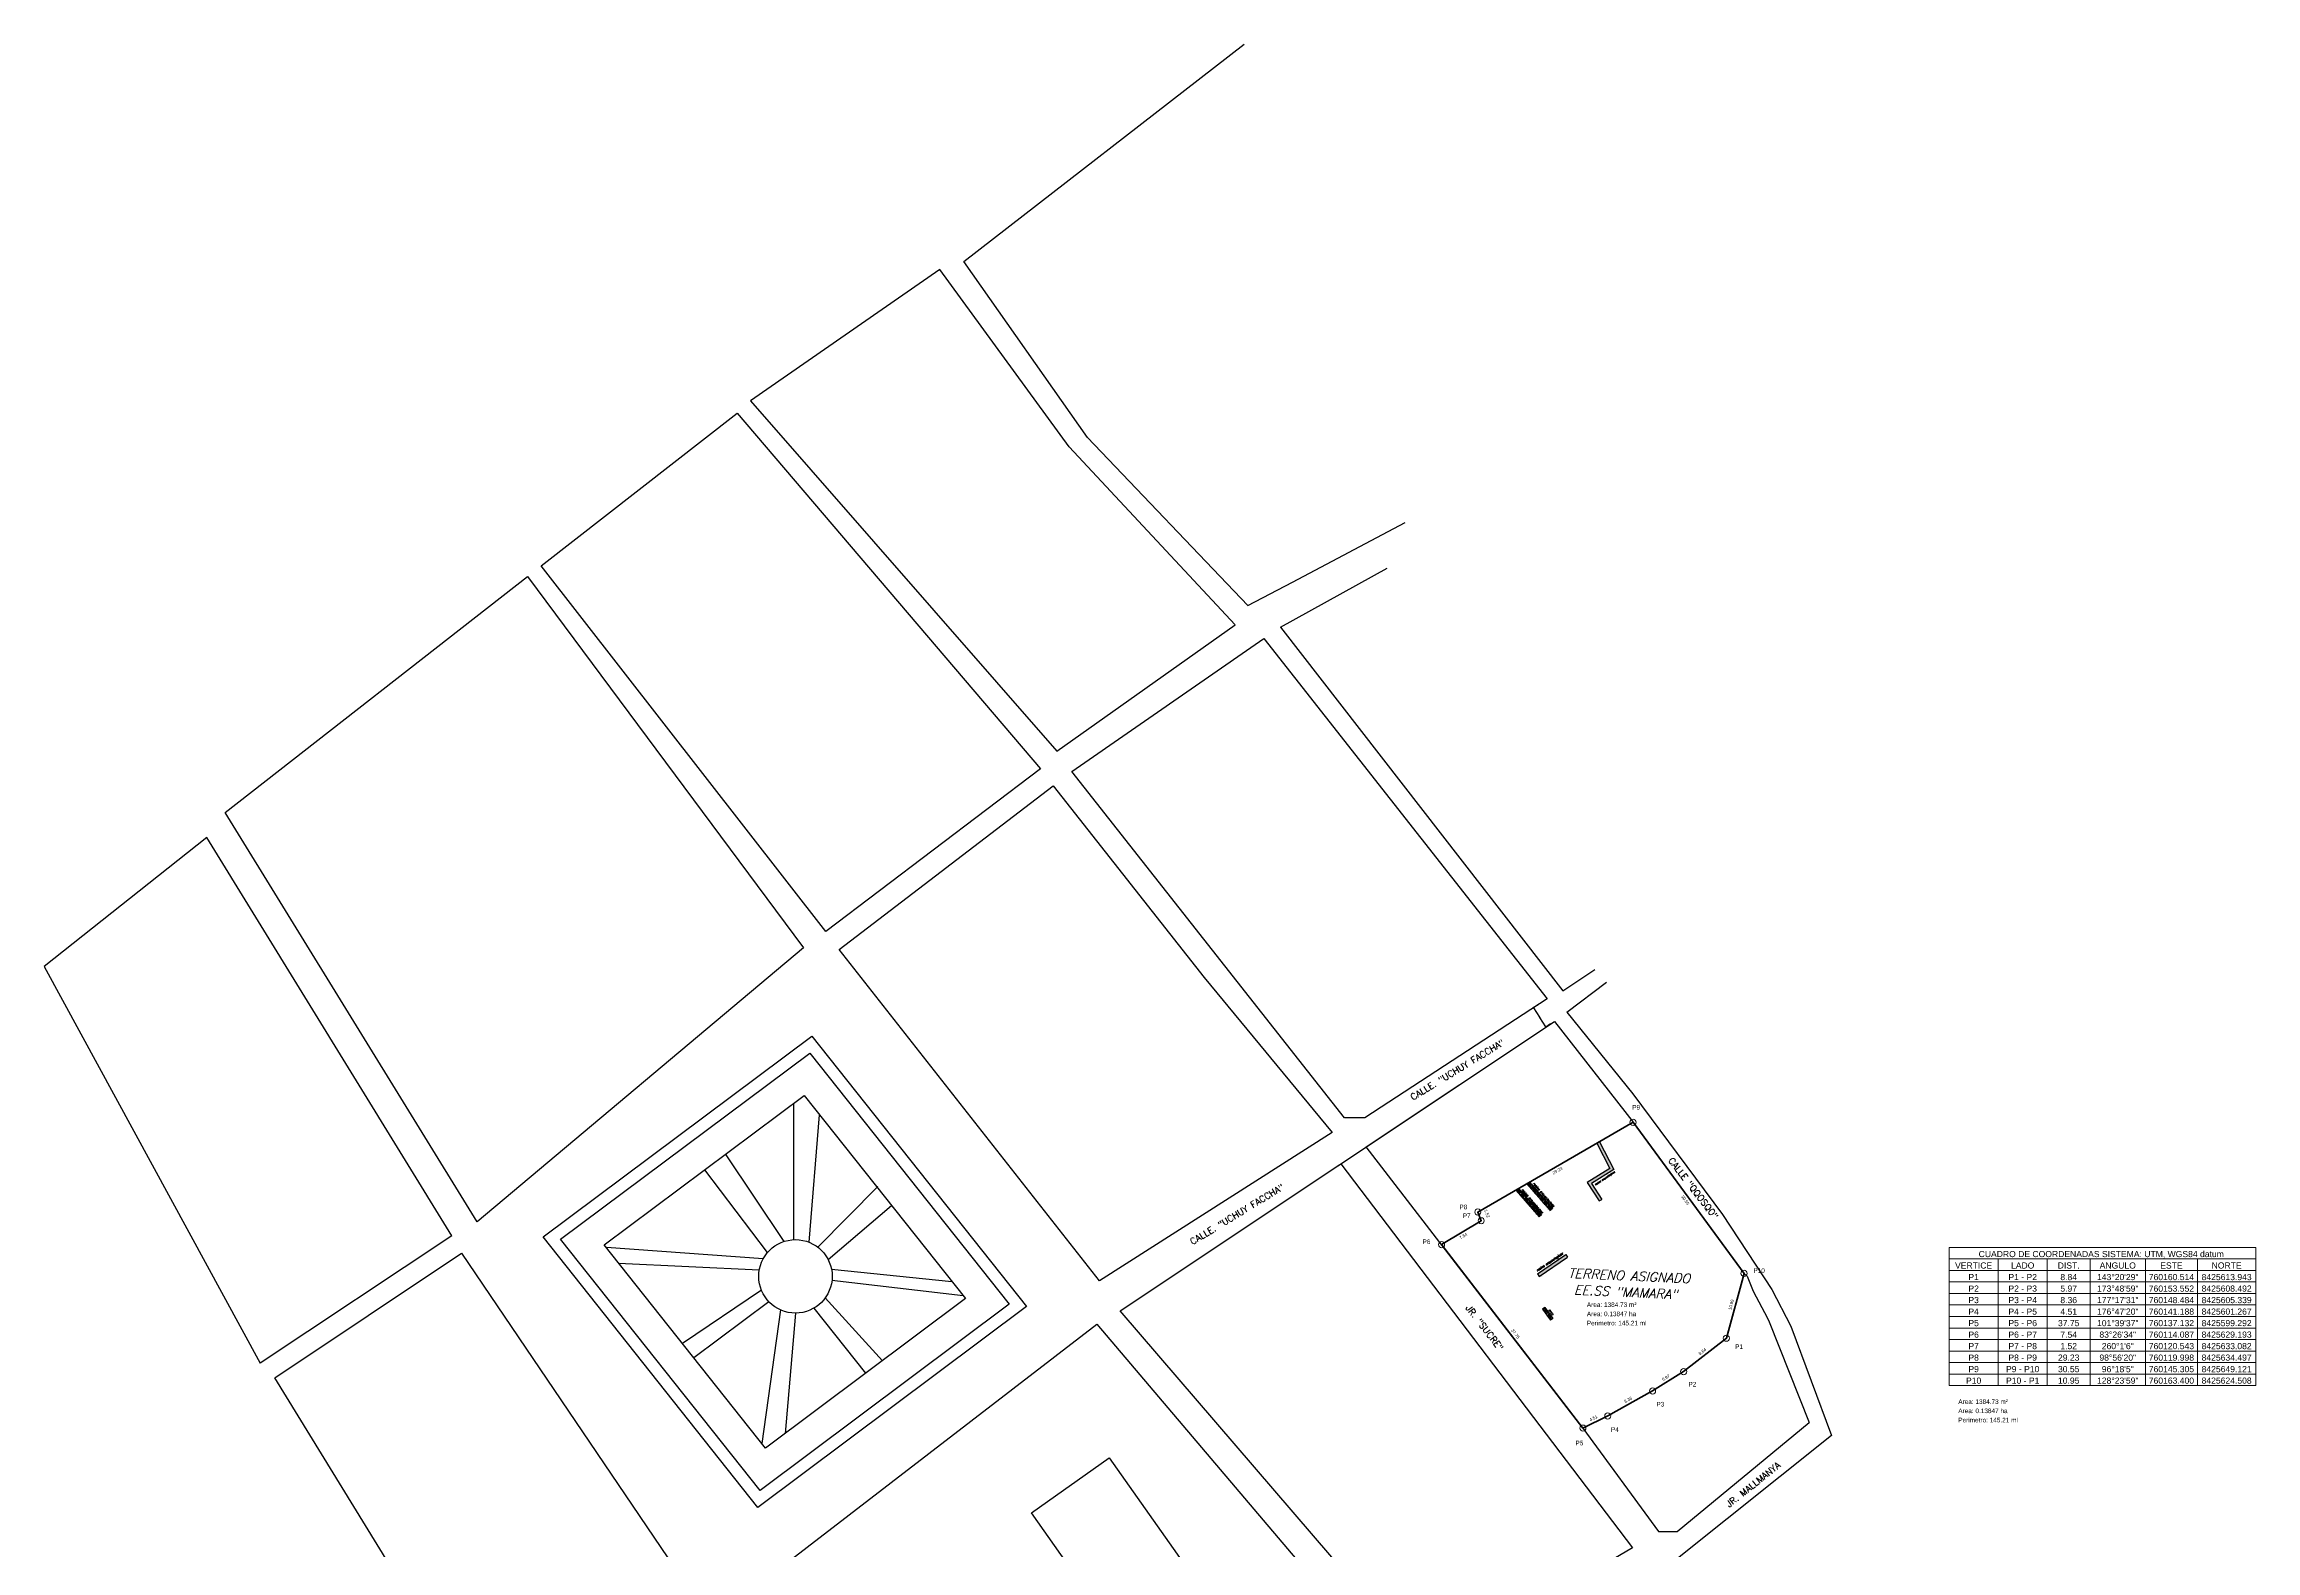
# Model space of a CAD drawing. Header units: millimetres. Extents: x 759886 to 760567, y 8424917 to 8425825.
# Drawn here: x 759886.3 to 760246.8, y 8425579.3 to 8425824.8 of the extents above; entities that cross this region are included whole.
import ezdxf
from ezdxf.enums import TextEntityAlignment as Align

# ---------------------------------------------------------------- set-up
doc = ezdxf.new("R2010")
doc.units = ezdxf.units.MM
for name, color, linetype, lineweight in [('COTAS', 40, 'Continuous', 5), ('CUADROS', 9, 'Continuous', 20), ('PERIMETRO 01', 7, 'Continuous', 50), ('Texto calles', 7, 'Continuous', 18)]:
    doc.layers.add(name, color=color, linetype=linetype, lineweight=lineweight)
doc.layers.add('NOMBRE', color=40, linetype='Continuous')
doc.styles.add('ambiente', font='romand.shx', dxfattribs={"oblique": 15})
doc.styles.add('COTAS', font='arial.ttf')
doc.styles.add('CUADROS', font='arial.ttf')
doc.styles.get("Standard").update_dxf_attribs({"font": 'simplex.shx'})
doc.dimstyles.new('GenDist', dxfattribs={"dimtxt": 0.5, "dimasz": 0.5, "dimexe": 0.18, "dimexo": 0.0625, "dimgap": 0.25, "dimtad": 2, "dimzin": 1, "dimdsep": 46, "dimtxsty": 'COTAS', "dimcen": 0.09, "dimse1": 1, "dimse2": 1, "dimsd1": 1, "dimsd2": 1, "dimadec": 0, "dimazin": 0, "dimtfac": 1, "dimtofl": 0, "dimtmove": 0, "dimatfit": 3, "dimfxl": 1, "dimtolj": 1, "dimtzin": 0, "dimarcsym": 0})
doc.dimstyles.get("Standard").update_dxf_attribs({"dimscale": 0.15, "dimtxt": 0.18, "dimasz": 0.18, "dimexe": 0.18, "dimexo": 0.0625, "dimgap": 0.09, "dimtad": 0, "dimtih": 1, "dimtoh": 1, "dimdec": 4, "dimzin": 3, "dimdsep": 46, "dimtxsty": 'Standard', "dimcen": 0.09, "dimadec": 0, "dimazin": 0, "dimtfac": 1, "dimtdec": 4, "dimtofl": 0, "dimtmove": 0, "dimatfit": 3, "dimfxl": 1, "dimtolj": 1, "dimtzin": 0, "dimarcsym": 0})
pattern_1 = [(228.0127875, (0.4572, 0.635), (-5.08000000039895, -5.71499999964545), [0.08543036, -8.45762090989]), (184.969741, (0.40005, 0.5715), (7.61999999698513, 0.63500003617448), [0.14660118, -14.51351222338]), (132.5104471, (0.254, 0.5588), (6.35000000268187, -6.98499999756149), [0.10337038, -10.233680698525]), (267.273689, (0.00635, 0.40005), (0.63500000132993, 12.69999999993328), [0.13350113, -13.216609356434]), (292.83365418, (0, 0.2667), (-3.17500000026585, 7.61999999988887), [0.130908425, -12.959951936336]), (357.273689, (0.0508, 0.14605), (-12.69999999993328, 0.63500000132993), [0.13350113, -13.216609356434]), (37.69424047, (0.18415, 0.1397), (-8.254999999633974, -6.350000000475103), [0.176548415, -17.47827882856]), (72.25532837, (0.32385, 0.24765), (4.445000001194823, 13.96999999961971), [0.16667988, -16.501314150476]), (121.42956562, (0.37465, 0.4064), (-5.08000000072078, 8.2549999995565), [0.13395325, -13.26138642468]), (175.2363583, (0.3048, 0.5207), (6.98499999989988, -0.6350000010973), [0.15292832, -7.4934842375]), (222.3974378, (0.1524, 0.5334), (-7.619999999756165, -6.985000000266), [0.19776948, -19.579193128044]), (138.81407483, (0.635, 0.3937), (-4.44499999973338, 3.8100000003098), [0.067501135, -6.682641456086]), (171.4692344, (0.5842, 0.43815), (8.25500000022241, -1.26999999855934), [0.128420495, -12.71365974926]), (225, (0.4572, 0.4572), (-9e-17, -0.635), [0.089802335, -0.808223277107]), (203.19859051, (0.41275, 0.5334), (3.1750000000865, 1.2699999997773), [0.04836033, -4.787655592223]), (291.80140949, (0.3683, 0.51435), (-0.6350000001329, 1.9049999999557), [0.068391405, -3.3511882475]), (30.96375653, (0.3937, 0.45085), (1.9050000000466, 1.2699999999303), [0.111079915, -3.591574538227]), (161.56505118, (0.48895, 0.508), (1.270000000033, -0.6349999999334), [0.080321785, -1.927724529207]), (16.389540334, (0, 0.51435), (6.35000000000004, 1.90500000000006), [0.112522, -11.139706668135]), (70.34617594, (0.10795, 0.5461), (-2.54000000023233, -6.9849999999176), [0.094399735, -9.34555391955]), (293.19859051, (0.48895, 0.635), (-1.2699999997783, 3.1750000000888), [0.096720025, -4.739295897223]), (343.61045967, (0.52705, 0.5461), (-6.35000000013307, 1.90499999955571), [0.112522, -11.139706668135]), (339.44395478, (0, 0.12065), (-3.17499999999997, 1.27000000000005), [0.1085088, -5.316933578277]), (294.7751406, (0.1016, 0.08255), (-3.17500000377923, 6.98499999828181), [0.09091803, -9.00089834518]), (66.80140949, (0.4953, 0), (1.2699999998006, 3.1750000000798), [0.096720025, -4.739295897223]), (17.35402464, (0.5334, 0.0889), (-8.25499999983576, -2.54000000053312), [0.106445685, -10.53809399505]), (69.44395478, (0.18415, 0), (-1.2700000000221, -3.17499999999116), [0.0542544, -5.371187978277]), (101.309932474, (0.4572, 0), (-0.6350000000001, 2.5400000000001), [0.03237865, -3.20549874113]), (165.963756532, (0.45085, 0.03175), (1.905, -0.635), [0.130908425, -2.487263647267]), (186.00900596, (0.32385, 0.0635), (6.34999999996634, 0.63500000033234), [0.12131675, -12.010341215834]), (303.69006753, (0.3937, 0.3937), (-0.6350000000882, 1.269999999956), [0.09158097, -2.19794408992]), (353.15722659, (0.4445, 0.3175), (10.79500000006642, -1.26999999943485), [0.15988919, -15.82900226626]), (60.9453959, (0.60325, 0.29845), (-2.5400000000699, -4.44499999996006), [0.06537706, -6.472348079527]), (90, (0.635, 0.3556), (-0.635, 0.635), [0.0381, -0.5969]), (120.25643716, (0.31115, 0.08255), (2.5399999996893, -4.44500000017745), [0.08821674, -8.7334851933]), (48.0127875, (0.2667, 0.15875), (5.08000000041883, 5.71499999962755), [0.17086072, -8.37219054989]), (0, (0.381, 0.28575), (0.635, 0.635), [0.1651, -0.4699]), (325.3048465, (0.5461, 0.28575), (6.35000000240538, -4.44499999656364), [0.10040239, -9.939829181035]), (254.0546041, (0.62865, 0.2286), (-0.6349999999556, -2.5400000000112), [0.09245727, -4.530412509693]), (207.64597536, (0.60325, 0.1397), (-12.06500000044334, -6.34999999915769), [0.150536275, -14.903116105734]), (175.42607874, (0.4699, 0.06985), (-8.25499999999971, 0.63499999999987), [0.159257365, -15.76646161406])]

# ---------------------------------------------------------------- blocks, each defined once
blk = doc.blocks.new('*D59')
at = {"color": 0, "lineweight": -2, "transparency": 16777216}
for p, q in [((760129.81, 8425668.29), (760129.04, 8425667.79)), ((760129.08, 8425667.78), (760130.07, 8425666.26)), ((760131.1, 8425664.68), (760130.11, 8425666.21)), ((760131.86, 8425665.15), (760131.09, 8425664.65))]:
    blk.add_line(p, q, dxfattribs=at)
at = {"color": 0, "transparency": 16777216}
for points in [[(760129.08, 8425667.79), (760129.07, 8425667.78), (760129.06, 8425667.81)], [(760131.1, 8425664.69), (760131.1, 8425664.68), (760131.11, 8425664.66)]]:
    blk.add_solid(points, dxfattribs=at)
at = {"layer": 'Defpoints', "color": 0, "transparency": 16777216}
for p in [(760129.81, 8425668.3), (760129.06, 8425667.81), (760131.87, 8425665.15)]:
    blk.add_point(p, dxfattribs=at)
at = {"color": 0, "transparency": 16777216, "insert": (760130.09, 8425666.23), "char_height": 0.027, "attachment_point": 5}
blk.add_mtext('\\A1;3.7558', dxfattribs=at)
blk = doc.blocks.new('*D138')
at = {"layer": 'Defpoints', "color": 0, "transparency": 16777216}
for p in [(760160.51, 8425613.94), (760153.44, 8425608.64), (760153.55, 8425608.49)]:
    blk.add_point(p, dxfattribs=at)
at = {"layer": 'COTAS', "color": 0, "transparency": 16777216, "insert": (760156.6, 8425611.76), "char_height": 0.5, "attachment_point": 5, "rotation": 38.0638, "style": 'COTAS'}
blk.add_mtext('\\A1;8.84', dxfattribs=at)
blk = doc.blocks.new('*D139')
at = {"layer": 'Defpoints', "color": 0, "transparency": 16777216}
for p in [(760153.55, 8425608.49), (760148.38, 8425605.51), (760148.48, 8425605.34)]:
    blk.add_point(p, dxfattribs=at)
at = {"layer": 'COTAS', "color": 0, "transparency": 16777216, "insert": (760150.65, 8425607.51), "char_height": 0.5, "attachment_point": 5, "rotation": 31.8801, "style": 'COTAS'}
blk.add_mtext('\\A1;5.97', dxfattribs=at)
blk = doc.blocks.new('*D140')
at = {"layer": 'Defpoints', "color": 0, "transparency": 16777216}
for p in [(760148.48, 8425605.34), (760141.09, 8425601.44), (760141.19, 8425601.27)]:
    blk.add_point(p, dxfattribs=at)
at = {"layer": 'COTAS', "color": 0, "transparency": 16777216, "insert": (760144.49, 8425603.92), "char_height": 0.5, "attachment_point": 5, "rotation": 29.172, "style": 'COTAS'}
blk.add_mtext('\\A1;8.36', dxfattribs=at)
blk = doc.blocks.new('*D141')
at = {"layer": 'Defpoints', "color": 0, "transparency": 16777216}
for p in [(760137.04, 8425599.47), (760141.19, 8425601.27), (760137.13, 8425599.29)]:
    blk.add_point(p, dxfattribs=at)
at = {"layer": 'COTAS', "color": 0, "transparency": 16777216, "insert": (760138.85, 8425600.91), "char_height": 0.5, "attachment_point": 5, "rotation": 25.9609, "style": 'COTAS'}
blk.add_mtext('\\A1;4.51', dxfattribs=at)
blk = doc.blocks.new('*D142')
at = {"layer": 'Defpoints', "color": 0, "transparency": 16777216}
for p in [(760114.09, 8425629.19), (760114.21, 8425629.29), (760137.13, 8425599.29)]:
    blk.add_point(p, dxfattribs=at)
at = {"layer": 'COTAS', "color": 0, "transparency": 16777216, "insert": (760126.13, 8425614.65), "char_height": 0.5, "attachment_point": 5, "rotation": 307.6212, "style": 'COTAS'}
blk.add_mtext('\\A1;37.75', dxfattribs=at)
blk = doc.blocks.new('*D143')
at = {"layer": 'Defpoints', "color": 0, "transparency": 16777216}
for p in [(760120.54, 8425633.08), (760120.61, 8425632.97), (760114.09, 8425629.19)]:
    blk.add_point(p, dxfattribs=at)
at = {"layer": 'COTAS', "color": 0, "transparency": 16777216, "insert": (760117.64, 8425630.59), "char_height": 0.5, "attachment_point": 5, "rotation": 31.0641, "style": 'COTAS'}
blk.add_mtext('\\A1;7.54', dxfattribs=at)
blk = doc.blocks.new('*D144')
at = {"layer": 'Defpoints', "color": 0, "transparency": 16777216}
for p in [(760120, 8425634.5), (760120.54, 8425633.08), (760120.75, 8425634.79)]:
    blk.add_point(p, dxfattribs=at)
at = {"layer": 'COTAS', "color": 0, "transparency": 16777216, "insert": (760121.5, 8425634.26), "char_height": 0.5, "attachment_point": 5, "rotation": 291.0823, "style": 'COTAS'}
blk.add_mtext('\\A1;1.52', dxfattribs=at)
blk = doc.blocks.new('*D145')
at = {"layer": 'Defpoints', "color": 0, "transparency": 16777216}
for p in [(760145.3, 8425649.12), (760145.38, 8425648.99), (760120, 8425634.5)]:
    blk.add_point(p, dxfattribs=at)
at = {"layer": 'COTAS', "color": 0, "transparency": 16777216, "insert": (760132.98, 8425641.24), "char_height": 0.5, "attachment_point": 5, "rotation": 30.0211, "style": 'COTAS'}
blk.add_mtext('\\A1;29.23', dxfattribs=at)
blk = doc.blocks.new('*D146')
at = {"layer": 'Defpoints', "color": 0, "transparency": 16777216}
for p in [(760145.3, 8425649.12), (760163.28, 8425624.42), (760163.4, 8425624.51)]:
    blk.add_point(p, dxfattribs=at)
at = {"layer": 'COTAS', "color": 0, "transparency": 16777216, "insert": (760153.82, 8425636.43), "char_height": 0.5, "attachment_point": 5, "rotation": 306.3225, "style": 'COTAS'}
blk.add_mtext('\\A1;30.55', dxfattribs=at)
blk = doc.blocks.new('*D147')
at = {"layer": 'Defpoints', "color": 0, "transparency": 16777216}
for p in [(760163.4, 8425624.51), (760160.34, 8425613.99), (760160.51, 8425613.94)]:
    blk.add_point(p, dxfattribs=at)
at = {"layer": 'COTAS', "color": 0, "transparency": 16777216, "insert": (760161.3, 8425619.41), "char_height": 0.5, "attachment_point": 5, "rotation": 74.7223, "style": 'COTAS'}
blk.add_mtext('\\A1;10.95', dxfattribs=at)
blk = doc.blocks.new('CC-Cuerpo')
at = {"layer": 'CUADROS'}
for p, q in [((0, 0), (0, 3.75)), ((0, 3.75), (100, 3.75)), ((0, 0), (100, 0)), ((16, 0), (16, 3.75)), ((32, 0), (32, 3.75)), ((46, 0), (46, 3.75)), ((64, 0), (64, 3.75)), ((81, 0), (81, 3.75)), ((100, 0), (100, 3.75))]:
    blk.add_line(p, q, dxfattribs=at)
at = {"layer": 'CUADROS', "style": 'CUADROS'}
for tag, p in [('V', (8, 0)), ('L', (24, 0)), ('D', (39, 0)), ('ANG', (55, 0)), ('X', (72.5, 0)), ('Y', (90.5, 0))]:
    blk.add_attdef(tag, text='', height=2, dxfattribs=at).set_placement(p, align=Align.BOTTOM_CENTER)

msp = doc.modelspace()

# ---------------------------------------------------------------- hatches: boundary and pattern name
h = msp.add_hatch()
h.set_pattern_fill('GRAVEL', color=256, scale=0.025)
h.set_pattern_definition(pattern_1)
h.paths.add_polyline_path([(760141.51566, 8425641.60399), (760137.84245, 8425639.30732), (760139.76827, 8425636.3006), (760140.17431, 8425636.56067), (760140.17431, 8425636.5937), (760138.54573, 8425639.13635), (760138.52112, 8425639.13635), (760138.52112, 8425639.16635), (760138.56011, 8425639.16635), (760142.15684, 8425641.4152), (760142.15684, 8425641.43958), (760142.16407, 8425641.43958), (760139.832, 8425645.93857), (760139.79826, 8425645.93857), (760139.39085, 8425645.70315)])
h.paths.add_polyline_path([(760134.63434, 8425627.14297), (760134.35439, 8425627.55725), (760129.70392, 8425624.41468), (760129.98387, 8425624.0004)])
edge = h.paths.add_edge_path()
edge.add_line((760129.96887, 8425623.9854), (760129.96887, 8425624.0154))
edge.add_line((760129.96887, 8425624.0154), (760129.99887, 8425624.0154))
edge.add_line((760129.99887, 8425624.0154), (760129.99887, 8425623.9854))
edge.add_line((760129.99887, 8425623.9854), (760129.96887, 8425623.9854))
edge.add_line((760129.95387, 8425624.0004), (760130.01387, 8425624.0004))
edge.add_line((760129.98387, 8425623.9704), (760129.98387, 8425624.0304))
edge.add_line((760130.01012, 8425624.04915), (760130.16905, 8425624.04915))
edge.add_line((760130.16905, 8425624.04915), (760130.16905, 8425624.16165))
edge.add_line((760130.16905, 8425624.16165), (760130.01012, 8425624.16165))
edge.add_line((760130.01012, 8425624.16165), (760130.01012, 8425624.04915))
edge.add_line((760130.01012, 8425623.94415), (760130.49405, 8425623.94415))
edge.add_line((760130.49405, 8425623.94415), (760130.49405, 8425624.05665))
edge.add_line((760130.49405, 8425624.05665), (760130.01012, 8425624.05665))
edge.add_line((760130.01012, 8425624.05665), (760130.01012, 8425623.94415))
h = msp.add_hatch()
h.set_pattern_fill('GRAVEL', color=256, scale=0.025)
h.set_pattern_definition(pattern_1)
h.paths.add_polyline_path([(760128.41343, 8425639.35995), (760127.97259, 8425639.10522), (760131.76797, 8425634.72377), (760132.14589, 8425635.05114)])
h.paths.add_polyline_path([(760126.63046, 8425638.32968), (760126.18962, 8425638.07494), (760129.985, 8425633.6935), (760130.36292, 8425634.02087)])
h = msp.add_hatch()
h.set_pattern_fill('GRAVEL', color=256, scale=0.025)
h.set_pattern_definition(pattern_1)
h.paths.add_polyline_path([(760130.94249, 8425618.94594), (760130.75543, 8425618.80965), (760130.75543, 8425618.78373), (760130.71984, 8425618.78373), (760130.53836, 8425618.65151), (760131.83995, 8425616.86495), (760132.02701, 8425617.00124), (760132.02701, 8425617.02716), (760132.0626, 8425617.02716), (760132.24408, 8425617.15937)])

# ---------------------------------------------------------------- linework, layer by layer
msp.add_line((760132.4847, 8425665.56438, 3621.986), (760145.30496, 8425649.12057))
at = {"flags": 128}
for points in [[(760056.34107, 8425760.70957), (760036.1909, 8425789.4128), (760081.89454, 8425824.80796)], [(760053.37936, 8425759.21154), (760032.31031, 8425788.09867), (760001.41583, 8425766.72121), (760051.35253, 8425709.60288)], [(760048.70297, 8425706.73105), (760013.71362, 8425680.19254), (759967.29448, 8425739.79915), (759999.25821, 8425764.69117), (760048.70297, 8425706.73105)], [(760051.35253, 8425709.60288), (760080.4568, 8425730.18825), (760053.37936, 8425759.21154)], [(760056.34107, 8425760.70957), (760082.51128, 8425733.32791), (760089.7779, 8425737.17097)], [(760089.7779, 8425737.17097), (760108.13571, 8425746.87976)], [(760010.06681, 8425677.55557), (759956.85295, 8425632.89491), (759915.78975, 8425699.60826), (759965.03378, 8425738.05118), (760010.06681, 8425677.55557)], [(760087.8305, 8425729.82181), (760105.22161, 8425739.42714)], [(760087.8305, 8425729.82181), (760133.86842, 8425670.52789), (760139.10094, 8425674.05097)], [(760101.56434, 8425649.85893), (760098.27898, 8425649.85893), (760053.81925, 8425706.2764), (760085.09097, 8425727.95457), (760131.28152, 8425669.25539), (760101.56434, 8425649.85893)], [(760050.7745, 8425703.96691), (760075.40871, 8425672.70716), (760096.25483, 8425647.44112), (760058.32921, 8425623.31241), (760015.87589, 8425677.27726), (760050.7745, 8425703.96691)], [(759952.71061, 8425630.63076), (759912.75879, 8425695.53849), (759886.27091, 8425674.52621), (759921.46614, 8425609.89541)], [(760061.71359, 8425618.37807), (760132.4847, 8425665.56438)], [(760137.13196, 8425599.29172), (760101.81558, 8425645.11589), (760132.4847, 8425665.56438)], [(760008.45951, 8425630.00095), (760008.45951, 8425652.2113)], [(760011.00314, 8425629.56894), (760012.65828, 8425650.35997)], [(760006.88953, 8425629.71107), (759997.35862, 8425643.97055)], [(760004.20091, 8425627.91173), (759993.96495, 8425641.38404)], [(760097.64397, 8425642.33449), (760145.20137, 8425579.78466), (760111.80656, 8425560.13923), (760061.71359, 8425618.37807), (760097.50225, 8425642.24)], [(760127.97259, 8425639.10522), (760131.76797, 8425634.72377)], [(760128.41343, 8425639.35995), (760132.14589, 8425635.05114)], [(760012.41951, 8425628.7538), (760022.17893, 8425638.63572)], [(760014.08322, 8425626.74761), (760024.41714, 8425635.55804)], [(760126.18962, 8425638.07494), (760129.985, 8425633.6935)], [(760126.63046, 8425638.32968), (760130.36292, 8425634.02087)], [(760130.36292, 8425634.02087), (760129.985, 8425633.6935)], [(760132.14589, 8425635.05114), (760131.76797, 8425634.72377)], [(759952.71061, 8425630.63076), (759921.46614, 8425609.89541)], [(760003.48661, 8425626.87208), (759977.92275, 8425628.71063)], [(759954.28895, 8425627.79337), (759992.59264, 8425571.26403), (759961.05647, 8425546.94749), (759923.85864, 8425607.50161), (759954.28895, 8425627.79337)], [(760002.8514, 8425625.04133), (759979.87222, 8425626.12419)], [(760014.62652, 8425625.18336), (760034.23943, 8425623.19386)], [(760003.19849, 8425621.77906), (759990.35394, 8425613.06238)], [(760036.09778, 8425620.85458), (760014.70098, 8425623.33103)], [(760004.42282, 8425619.88194), (759992.2053, 8425610.73191)], [(760006.28548, 8425618.56259), (760003.27319, 8425596.79976)], [(760008.75214, 8425618.03099), (760007.04571, 8425598.41581)], [(760011.73325, 8425618.82573), (760020.16889, 8425608.21867)], [(760013.60124, 8425620.50544), (760022.92134, 8425610.27471)], [(760057.88725, 8425616.23691), (760107.56604, 8425557.74551), (760039.49281, 8425512.67638), (759996.97334, 8425569.34303), (760057.88725, 8425616.23691)], [(760137.13196, 8425599.29172), (760149.45069, 8425582.4439), (760152.47402, 8425582.4439), (760173.9994, 8425600.22568)], [(760177.66956, 8425598.06059), (760152.27056, 8425577.84847), (760165.09682, 8425555.91305), (760180.32175, 8425543.94341), (760197.34739, 8425523.61735)]]:
    msp.add_lwpolyline(points, dxfattribs=at)
for points, elevation in [([(760134.53176, 8425667.09098), (760140.99873, 8425671.94201)], 3622.351), ([(760134.53176, 8425667.09098), (760145.26791, 8425653.74142), (760159.88407, 8425634.09039), (760167.94997, 8425621.87393), (760171.04557, 8425615.8973), (760177.66956, 8425598.06059)], 3622.351), ([(760139.39085, 8425645.70315), (760141.51566, 8425641.60399)], 3625.367), ([(760139.82422, 8425645.95357), (760142.17184, 8425641.42458)], 3625.367), ([(760141.51566, 8425641.60399), (760137.84245, 8425639.30732), (760139.76827, 8425636.3006)], 3625.321), ([(760142.17184, 8425641.42458), (760138.53612, 8425639.15135), (760140.18931, 8425636.57028)], 3625.321), ([(760139.76827, 8425636.3006), (760140.18931, 8425636.57028)], 3625.321), ([(760129.70392, 8425624.41468), (760134.35439, 8425627.55725)], 3620.337), ([(760129.98387, 8425624.0004), (760134.63434, 8425627.14297)], 3620.337), ([(760134.35439, 8425627.55725), (760134.63434, 8425627.14297)], 3620.337), ([(760129.70392, 8425624.41468), (760129.98387, 8425624.0004)], 3620.337), ([(760163.40083, 8425624.50628), (760163.91102, 8425624.06715), (760164.88263, 8425621.58764), (760167.24499, 8425617.21707), (760167.48335, 8425616.60485), (760173.9994, 8425600.22568)], 3621.986), ([(760130.94249, 8425618.94594), (760130.53836, 8425618.65151)], 3619.85), ([(760130.53836, 8425618.65151), (760131.83995, 8425616.86495)], 3619.85), ([(760130.94249, 8425618.94594), (760132.24408, 8425617.15937)], 3619.85), ([(760132.24408, 8425617.15937), (760131.83995, 8425616.86495)], 3619.85)]:
    msp.add_lwpolyline(points, dxfattribs=dict(at, elevation=elevation))
for points in [[(759967.61202, 8425630.43608), (760011.42607, 8425663.16465), (760046.43201, 8425619.09954), (760002.61797, 8425586.37097)], [(759970.45964, 8425630.06683), (760011.06764, 8425660.40052), (760043.58439, 8425619.46879), (760002.97639, 8425589.1351)], [(759977.5787, 8425629.14371), (760010.17158, 8425653.4902), (760036.46533, 8425620.39191), (760003.87245, 8425596.04542)], [(759977.5787, 8425629.14371), (760010.17158, 8425653.4902), (760036.46533, 8425620.39191), (760003.87245, 8425596.04542)], [(760047.20642, 8425585.46068), (760059.91776, 8425594.43223), (760081.80238, 8425563.42502), (760069.09104, 8425554.45347)]]:
    msp.add_lwpolyline(points, close=True)
msp.add_circle((760008.75214, 8425624.01955), 5.98855)
at = {"layer": 'COTAS'}
for centre in [(760145.30496, 8425649.12057), (760119.99786, 8425634.49709), (760120.54336, 8425633.08208), (760114.08724, 8425629.19301), (760163.39954, 8425624.50803), (760160.51374, 8425613.94315), (760153.55217, 8425608.49168), (760148.48388, 8425605.3394), (760137.13196, 8425599.29172), (760141.18823, 8425601.26667)]:
    msp.add_circle(centre, 0.5, dxfattribs=at)
at = {"layer": 'CUADROS'}
for p, q in [((760196.83002, 8425624.97717), (760196.83002, 8425628.72717)), ((760196.83002, 8425628.72717), (760246.83002, 8425628.72717)), ((760246.83002, 8425624.97717), (760246.83002, 8425628.72717)), ((760196.83002, 8425626.85217), (760246.83002, 8425626.85217)), ((760196.83002, 8425624.97717), (760246.83002, 8425624.97717)), ((760204.83002, 8425624.97717), (760204.83002, 8425626.85217)), ((760212.83002, 8425624.97717), (760212.83002, 8425626.85217)), ((760219.83002, 8425624.97717), (760219.83002, 8425626.85217)), ((760228.83002, 8425624.97717), (760228.83002, 8425626.85217)), ((760237.33002, 8425624.97717), (760237.33002, 8425626.85217))]:
    msp.add_line(p, q, dxfattribs=at)
at = {"layer": 'CUADROS', "elevation": 3621.986, "flags": 128}
msp.add_lwpolyline([(760160.51374, 8425613.94315), (760153.55217, 8425608.49168), (760148.48388, 8425605.3394), (760141.18823, 8425601.26667), (760137.13196, 8425599.29172), (760114.08724, 8425629.19301), (760120.54336, 8425633.08208), (760119.99786, 8425634.49709), (760145.30496, 8425649.12057), (760163.39954, 8425624.50803)], close=True, dxfattribs=at)
at = {"layer": 'PERIMETRO 01'}
msp.add_polyline3d([(760141.19329, 8425601.26949, 3621.986), (760148.48388, 8425605.3394, 3621.986), (760153.55217, 8425608.49168, 3621.986), (760160.51374, 8425613.94315, 3621.986), (760163.40083, 8425624.50628, 3621.986), (760145.30496, 8425649.12057, 0), (760119.99786, 8425634.49709, 0), (760120.54336, 8425633.08208, 0), (760114.08724, 8425629.19301, 0), (760137.13196, 8425599.29172, 0), (760141.18823, 8425601.26667, 0)], dxfattribs=at)

# ---------------------------------------------------------------- block references
at = {"layer": 'CUADROS', "xscale": 0.5, "yscale": 0.5, "zscale": 0.5}
for p, values in [((760196.83002, 8425623.10217), {'V': 'P1', 'L': 'P1 - P2', 'D': '8.84', 'ANG': '143°20\'29"', 'X': '760160.514', 'Y': '8425613.943'}), ((760196.83002, 8425621.22717), {'V': 'P2', 'L': 'P2 - P3', 'D': '5.97', 'ANG': '173°48\'59"', 'X': '760153.552', 'Y': '8425608.492'}), ((760196.83002, 8425619.35217), {'V': 'P3', 'L': 'P3 - P4', 'D': '8.36', 'ANG': '177°17\'31"', 'X': '760148.484', 'Y': '8425605.339'}), ((760196.83002, 8425617.47717), {'V': 'P4', 'L': 'P4 - P5', 'D': '4.51', 'ANG': '176°47\'20"', 'X': '760141.188', 'Y': '8425601.267'}), ((760196.83002, 8425615.60217), {'V': 'P5', 'L': 'P5 - P6', 'D': '37.75', 'ANG': '101°39\'37"', 'X': '760137.132', 'Y': '8425599.292'}), ((760196.83002, 8425613.72717), {'V': 'P6', 'L': 'P6 - P7', 'D': '7.54', 'ANG': '83°26\'34"', 'X': '760114.087', 'Y': '8425629.193'}), ((760196.83002, 8425611.85217), {'V': 'P7', 'L': 'P7 - P8', 'D': '1.52', 'ANG': '260°1\'6"', 'X': '760120.543', 'Y': '8425633.082'}), ((760196.83002, 8425609.97717), {'V': 'P8', 'L': 'P8 - P9', 'D': '29.23', 'ANG': '98°56\'20"', 'X': '760119.998', 'Y': '8425634.497'}), ((760196.83002, 8425608.10217), {'V': 'P9', 'L': 'P9 - P10', 'D': '30.55', 'ANG': '96°18\'5"', 'X': '760145.305', 'Y': '8425649.121'}), ((760196.83002, 8425606.22717), {'V': 'P10', 'L': 'P10 - P1', 'D': '10.95', 'ANG': '128°23\'59"', 'X': '760163.400', 'Y': '8425624.508'})]:
    msp.add_blockref('CC-Cuerpo', p, dxfattribs=at).add_auto_attribs(values)

# ---------------------------------------------------------------- texts
at = {"layer": 'CUADROS', "style": 'CUADROS'}
for s, p in [('P9', (760145.81741, 8425651.56748)), ('P8', (760117.6405, 8425635.32948)), ('P7', (760118.17853, 8425633.89298)), ('P6', (760111.63036, 8425629.65535)), ('P10', (760165.8575, 8425624.96458)), ('P1', (760162.59587, 8425612.55942)), ('P2', (760154.9851, 8425606.4431)), ('P3', (760149.7537, 8425603.1859)), ('P4', (760142.34518, 8425599.05048)), ('P5', (760136.56071, 8425596.85786))]:
    msp.add_text(s, height=0.75, dxfattribs=at).set_placement(p, align=Align.MIDDLE_CENTER)
for s, p in [('VERTICE', (760200.83002, 8425625.28967)), ('LADO', (760208.83002, 8425625.28967)), ('DIST.', (760216.33002, 8425625.28967)), ('ANGULO', (760224.33002, 8425625.28967)), ('ESTE', (760233.08002, 8425625.28967)), ('NORTE', (760242.08002, 8425625.28967))]:
    msp.add_text(s, height=1, dxfattribs=at).set_placement(p, align=Align.CENTER)
msp.add_text('CUADRO DE COORDENADAS SISTEMA: UTM, WGS84 datum ', height=1, dxfattribs=at).set_placement((760221.83002, 8425626.85217), align=Align.BOTTOM_CENTER)
for s, p in [('Area: 1384.73 m²', (760137.77434, 8425619.02809)), ('Area: 0.13847 ha', (760137.77434, 8425617.52809)), ('Perimetro: 145.21 ml', (760137.77434, 8425616.02809)), ('Area: 1384.73 m²', (760198.33002, 8425603.22717)), ('Area: 0.13847 ha', (760198.33002, 8425601.72717)), ('Perimetro: 145.21 ml', (760198.33002, 8425600.22717))]:
    msp.add_text(s, height=0.75, dxfattribs=at).set_placement(p)
at = {"layer": 'NOMBRE', "style": 'ambiente', "oblique": 15, "text_generation_flag": 6}
for s, height, rotation, p in [('restos arqueologicos', 0.3645, 130.8305871, (760130.75108, 8425637.31663, 3623)), ('restos arqueologicos', 0.273375, 213.7320925, (760140.69203, 8425640.00149)), ('restos arqueologicos', 0.3645, 130.8305871, (760128.88474, 8425636.29072)), ('restos arqueologicos', 0.3645, 213.8838728, (760131.71093, 8425626.37244, 724.2)), ('TERRENO ASIGNADO', 1.51875, 177.4067748, (760144.67457, 8425624.11559, 1811.5)), ('EE.SS "MAMARA"', 1.51875, 177.4067748, (760144.12318, 8425621.46317, 5435.5)), ('arco', 0.3645, 125.6268749, (760131.96492, 8425618.19093))]:
    msp.add_text(s, height=height, rotation=rotation, dxfattribs=at).set_placement(p, align=Align.MIDDLE_CENTER)
at = {"layer": 'Texto calles'}
for s, rotation, p in [('CALLE. "UCHUY FACCHA"', 31.3082731, (760109.41611, 8425652.66449)), ('CALLE "QQOSQO"', 307.8573448, (760150.97341, 8425642.86293)), ('CALLE. "UCHUY FACCHA"', 31.3082731, (760073.48146, 8425629.10943)), ('JR. "SUCRE"', 307.8573448, (760117.93803, 8425618.8486)), ('JR. MALLMANYA', 38.5759532, (760160.99585, 8425586.30547, -3620.5))]:
    msp.add_text(s, height=1.0546875, rotation=rotation, dxfattribs=at).set_placement(p)

# ---------------------------------------------------------------- dimensions: what is measured, and where the dimension line sits
dim = msp.add_aligned_dim(p1=(760131.86621, 8425665.152), p2=(760129.81338, 8425668.29713), distance=0.89741, dimstyle='Standard', override={"dimscale": 0.15})
dim.commit()
dim.dimension.update_dxf_attribs({"geometry": '*D59', "text_midpoint": (760130.08829, 8425666.23406)})
at = {"layer": 'COTAS'}
for p1, p2, distance, picture, middle in [((760119.99786, 8425634.49709), (760145.30496, 8425649.12057), -0.15201, '*D145', (760132.98035, 8425641.23957)), ((760145.30496, 8425649.12057), (760163.39954, 8425624.50803), -0.14898, '*D146', (760153.82497, 8425636.42665)), ((760114.08724, 8425629.19301), (760120.54336, 8425633.08208), -0.1331, '*D143', (760117.64418, 8425630.59158)), ((760137.13196, 8425599.29172), (760114.08724, 8425629.19301), -0.15506, '*D142', (760126.13277, 8425614.64557)), ((760163.39954, 8425624.50803), (760160.51374, 8425613.94315), -0.18006, '*D147', (760161.29551, 8425619.40618)), ((760160.51374, 8425613.94315), (760153.55217, 8425608.49168), -0.18985, '*D138', (760156.60437, 8425611.76472)), ((760153.55217, 8425608.49168), (760148.48388, 8425605.3394), -0.19971, '*D139', (760150.64568, 8425607.51419)), ((760148.48388, 8425605.3394), (760141.18823, 8425601.26667), -0.19994, '*D140', (760144.49222, 8425603.91896)), ((760141.18823, 8425601.26667), (760137.13196, 8425599.29172), -0.19992, '*D141', (760138.85139, 8425600.91324))]:
    dim = msp.add_aligned_dim(p1=p1, p2=p2, distance=distance, dimstyle='GenDist', dxfattribs=at)
    dim.commit()
    dim.dimension.update_dxf_attribs({"geometry": picture, "text_midpoint": middle})
dim = msp.add_linear_dim(base=(760120.75102, 8425634.78745), p1=(760120.54336, 8425633.08208), p2=(760119.99786, 8425634.49709), angle=111.0823087, dimstyle='GenDist', dxfattribs=at)
dim.commit()
dim.dimension.update_dxf_attribs({"geometry": '*D144', "text_midpoint": (760121.02378, 8425634.07994), "dimtype": 161})

doc.saveas('drawing.dxf')
